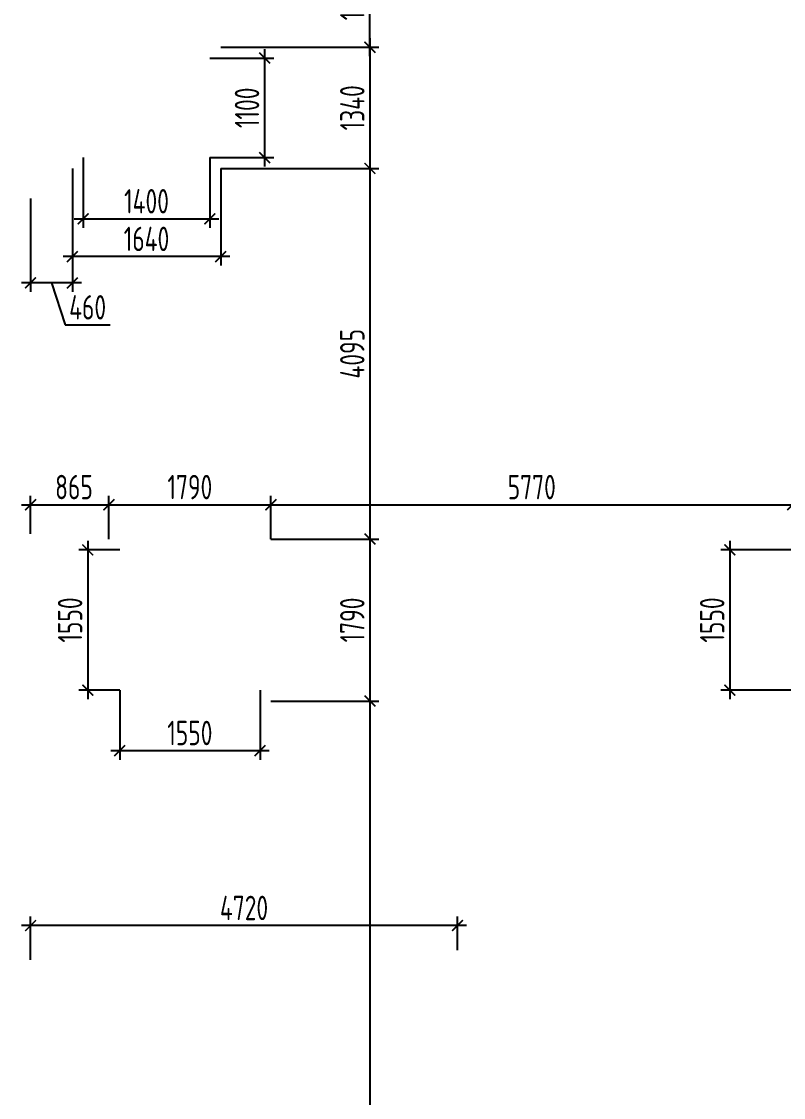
# Model space of a CAD drawing. Header units: millimetres. Extents: x -350007 to 536090, y -888 to 198380.
# Drawn here: x 466934 to 475358, y 90664 to 102557 of the extents above; entities that cross this region are included whole.
import ezdxf

# ---------------------------------------------------------------- set-up
doc = ezdxf.new("R2010")
doc.units = ezdxf.units.MM
doc.layers.add('АР_Размеры нов.', color=15, linetype='Continuous', lineweight=0)
doc.styles.add('ISOCPEUR', font='isocpeur.ttf', dxfattribs={"width": 0.7})
doc.dimstyles.new('R_100', dxfattribs={"dimtxt": 270, "dimasz": 120, "dimexe": 100, "dimexo": 0, "dimgap": 60, "dimtad": 1, "dimdec": 0, "dimrnd": 5, "dimzin": 0, "dimdsep": 46, "dimtxsty": 'ISOCPEUR', "dimblk": 'ARCHTICK', "dimcen": 0, "dimdle": 100, "dimclrd": 256, "dimclre": 256, "dimclrt": 256, "dimadec": 0, "dimazin": 0, "dimtfac": 2, "dimtdec": 0, "dimtofl": 0, "dimtmove": 1, "dimatfit": 3, "dimfxl": 1, "dimtvp": 3, "dimtolj": 1, "dimtzin": 0, "dimarcsym": 0})

# ---------------------------------------------------------------- blocks, each defined once
blk = doc.blocks.new('_ArchTick')
at = {"color": 0, "linetype": 'ByBlock', "const_width": 0.15}
blk.add_lwpolyline([(-0.5, -0.5), (0.5, 0.5)], dxfattribs=at)
blk = doc.blocks.new('*D3200')
at = {"layer": 'Defpoints', "color": 0, "transparency": 16777216}
for p in [(467496, 100933), (469136, 100933), (467496, 99959)]:
    blk.add_point(p, dxfattribs=at)
at = {"layer": 'АР_Размеры нов.', "lineweight": -2, "transparency": 16777216}
for p, q in [((467496, 100933), (467496, 99859)), ((469136, 100933), (469136, 99859)), ((469236, 99959), (467396, 99959))]:
    blk.add_line(p, q, dxfattribs=at)
at = {"layer": 'АР_Размеры нов.', "lineweight": -2, "transparency": 16777216, "xscale": 120, "yscale": 120, "zscale": 120, "rotation": 180}
blk.add_blockref('_ArchTick', (467496, 99959), dxfattribs=at)
at = {"layer": 'АР_Размеры нов.', "lineweight": -2, "transparency": 16777216, "xscale": 120, "yscale": 120, "zscale": 120}
blk.add_blockref('_ArchTick', (469136, 99959), dxfattribs=at)
at = {"layer": 'АР_Размеры нов.', "transparency": 16777216, "insert": (468316, 100154), "char_height": 270, "attachment_point": 5, "style": 'ISOCPEUR'}
blk.add_mtext('\\A1;1640', dxfattribs=at)
blk = doc.blocks.new('*D3201')
at = {"layer": 'Defpoints', "color": 0, "transparency": 16777216}
for p in [(467496, 100933), (467034, 100601), (467034, 99668)]:
    blk.add_point(p, dxfattribs=at)
at = {"layer": 'АР_Размеры нов.', "lineweight": -2, "transparency": 16777216}
for p, q in [((467496, 100933), (467496, 99568)), ((467034, 100601), (467034, 99568)), ((467596, 99668), (466934, 99668)), ((467265, 99668), (467416, 99203)), ((467416, 99203), (467914, 99203))]:
    blk.add_line(p, q, dxfattribs=at)
at = {"layer": 'АР_Размеры нов.', "lineweight": -2, "transparency": 16777216, "xscale": 120, "yscale": 120, "zscale": 120, "rotation": 180}
blk.add_blockref('_ArchTick', (467034, 99668), dxfattribs=at)
at = {"layer": 'АР_Размеры нов.', "lineweight": -2, "transparency": 16777216, "xscale": 120, "yscale": 120, "zscale": 120}
blk.add_blockref('_ArchTick', (467496, 99668), dxfattribs=at)
at = {"layer": 'АР_Размеры нов.', "transparency": 16777216, "insert": (467665, 99398), "char_height": 270, "attachment_point": 5, "style": 'ISOCPEUR'}
blk.add_mtext('\\A1;460', dxfattribs=at)
blk = doc.blocks.new('*D3202')
at = {"layer": 'Defpoints', "color": 0, "transparency": 16777216}
for p in [(469136, 102273), (469136, 100933), (470786, 100933)]:
    blk.add_point(p, dxfattribs=at)
at = {"layer": 'АР_Размеры нов.', "lineweight": -2, "transparency": 16777216}
for p, q in [((470786, 102373), (470786, 100833)), ((469136, 102273), (470886, 102273)), ((469136, 100933), (470886, 100933))]:
    blk.add_line(p, q, dxfattribs=at)
at = {"layer": 'АР_Размеры нов.', "lineweight": -2, "transparency": 16777216, "xscale": 120, "yscale": 120, "zscale": 120}
for p, rotation in [((470786, 102273), 90), ((470786, 100933), 270)]:
    blk.add_blockref('_ArchTick', p, dxfattribs=dict(at, rotation=rotation))
at = {"layer": 'АР_Размеры нов.', "transparency": 16777216, "insert": (470591, 101603), "char_height": 270, "attachment_point": 5, "rotation": 90, "style": 'ISOCPEUR'}
blk.add_mtext('\\A1;1340', dxfattribs=at)
blk = doc.blocks.new('*D3203')
at = {"layer": 'Defpoints', "color": 0, "transparency": 16777216}
for p in [(469691, 103369), (470786, 103369), (469136, 102273)]:
    blk.add_point(p, dxfattribs=at)
at = {"layer": 'АР_Размеры нов.', "lineweight": -2, "transparency": 16777216}
for p, q in [((470786, 102173), (470786, 103469)), ((469691, 103369), (470886, 103369)), ((469136, 102273), (470886, 102273))]:
    blk.add_line(p, q, dxfattribs=at)
at = {"layer": 'АР_Размеры нов.', "lineweight": -2, "transparency": 16777216, "xscale": 120, "yscale": 120, "zscale": 120}
for p, rotation in [((470786, 103369), 90), ((470786, 102273), 270)]:
    blk.add_blockref('_ArchTick', p, dxfattribs=dict(at, rotation=rotation))
at = {"layer": 'АР_Размеры нов.', "transparency": 16777216, "insert": (470591, 102821), "char_height": 270, "attachment_point": 5, "rotation": 90, "style": 'ISOCPEUR'}
blk.add_mtext('\\A1;1095', dxfattribs=at)
blk = doc.blocks.new('*D3229')
at = {"layer": 'Defpoints', "color": 0, "transparency": 16777216}
for p in [(467900, 97216), (467034, 96893), (467900, 96837)]:
    blk.add_point(p, dxfattribs=at)
at = {"layer": 'АР_Размеры нов.', "lineweight": -2, "transparency": 16777216}
for p, q in [((467034, 96893), (467034, 97316)), ((467900, 96837), (467900, 97316)), ((466934, 97216), (468000, 97216))]:
    blk.add_line(p, q, dxfattribs=at)
at = {"layer": 'АР_Размеры нов.', "lineweight": -2, "transparency": 16777216, "xscale": 120, "yscale": 120, "zscale": 120, "rotation": 180}
blk.add_blockref('_ArchTick', (467034, 97216), dxfattribs=at)
at = {"layer": 'АР_Размеры нов.', "lineweight": -2, "transparency": 16777216, "xscale": 120, "yscale": 120, "zscale": 120}
blk.add_blockref('_ArchTick', (467900, 97216), dxfattribs=at)
at = {"layer": 'АР_Размеры нов.', "transparency": 16777216, "insert": (467514, 97411), "char_height": 270, "attachment_point": 5, "style": 'ISOCPEUR'}
blk.add_mtext('\\A1;865', dxfattribs=at)
blk = doc.blocks.new('*D3230')
at = {"layer": 'Defpoints', "color": 0, "transparency": 16777216}
for p in [(469691, 97216), (467900, 96837), (469691, 96837)]:
    blk.add_point(p, dxfattribs=at)
at = {"layer": 'АР_Размеры нов.', "lineweight": -2, "transparency": 16777216}
for p, q in [((467900, 96837), (467900, 97316)), ((469691, 96837), (469691, 97316)), ((467800, 97216), (469791, 97216))]:
    blk.add_line(p, q, dxfattribs=at)
at = {"layer": 'АР_Размеры нов.', "lineweight": -2, "transparency": 16777216, "xscale": 120, "yscale": 120, "zscale": 120, "rotation": 180}
blk.add_blockref('_ArchTick', (467900, 97216), dxfattribs=at)
at = {"layer": 'АР_Размеры нов.', "lineweight": -2, "transparency": 16777216, "xscale": 120, "yscale": 120, "zscale": 120}
blk.add_blockref('_ArchTick', (469691, 97216), dxfattribs=at)
at = {"layer": 'АР_Размеры нов.', "transparency": 16777216, "insert": (468795, 97411), "char_height": 270, "attachment_point": 5, "style": 'ISOCPEUR'}
blk.add_mtext('\\A1;1790', dxfattribs=at)
blk = doc.blocks.new('*D3231')
at = {"layer": 'Defpoints', "color": 0, "transparency": 16777216}
for p in [(475460, 97216), (469691, 96837), (475460, 96837)]:
    blk.add_point(p, dxfattribs=at)
at = {"layer": 'АР_Размеры нов.', "lineweight": -2, "transparency": 16777216}
for p, q in [((469691, 96837), (469691, 97316)), ((475460, 96837), (475460, 97316)), ((469591, 97216), (475560, 97216))]:
    blk.add_line(p, q, dxfattribs=at)
at = {"layer": 'АР_Размеры нов.', "lineweight": -2, "transparency": 16777216, "xscale": 120, "yscale": 120, "zscale": 120, "rotation": 180}
blk.add_blockref('_ArchTick', (469691, 97216), dxfattribs=at)
at = {"layer": 'АР_Размеры нов.', "lineweight": -2, "transparency": 16777216, "xscale": 120, "yscale": 120, "zscale": 120}
blk.add_blockref('_ArchTick', (475460, 97216), dxfattribs=at)
at = {"layer": 'АР_Размеры нов.', "transparency": 16777216, "insert": (472575, 97411), "char_height": 270, "attachment_point": 5, "style": 'ISOCPEUR'}
blk.add_mtext('\\A1;5770', dxfattribs=at)
blk = doc.blocks.new('*D3236')
at = {"layer": 'Defpoints', "color": 0, "transparency": 16777216}
for p in [(469136, 100933), (469691, 96837), (470786, 96837)]:
    blk.add_point(p, dxfattribs=at)
at = {"layer": 'АР_Размеры нов.', "lineweight": -2, "transparency": 16777216}
for p, q in [((470786, 101033), (470786, 96737)), ((469136, 100933), (470886, 100933)), ((469691, 96837), (470886, 96837))]:
    blk.add_line(p, q, dxfattribs=at)
at = {"layer": 'АР_Размеры нов.', "lineweight": -2, "transparency": 16777216, "xscale": 120, "yscale": 120, "zscale": 120}
for p, rotation in [((470786, 100933), 90), ((470786, 96837), 270)]:
    blk.add_blockref('_ArchTick', p, dxfattribs=dict(at, rotation=rotation))
at = {"layer": 'АР_Размеры нов.', "transparency": 16777216, "insert": (470591, 98885), "char_height": 270, "attachment_point": 5, "rotation": 90, "style": 'ISOCPEUR'}
blk.add_mtext('\\A1;4095', dxfattribs=at)
blk = doc.blocks.new('*D3237')
at = {"layer": 'Defpoints', "color": 0, "transparency": 16777216}
for p in [(469691, 96837), (469691, 95046), (470786, 95046)]:
    blk.add_point(p, dxfattribs=at)
at = {"layer": 'АР_Размеры нов.', "lineweight": -2, "transparency": 16777216}
for p, q in [((470786, 96937), (470786, 94946)), ((469691, 96837), (470886, 96837)), ((469691, 95046), (470886, 95046))]:
    blk.add_line(p, q, dxfattribs=at)
at = {"layer": 'АР_Размеры нов.', "lineweight": -2, "transparency": 16777216, "xscale": 120, "yscale": 120, "zscale": 120}
for p, rotation in [((470786, 96837), 90), ((470786, 95046), 270)]:
    blk.add_blockref('_ArchTick', p, dxfattribs=dict(at, rotation=rotation))
at = {"layer": 'АР_Размеры нов.', "transparency": 16777216, "insert": (470591, 95942), "char_height": 270, "attachment_point": 5, "rotation": 90, "style": 'ISOCPEUR'}
blk.add_mtext('\\A1;1790', dxfattribs=at)
blk = doc.blocks.new('*D3238')
at = {"layer": 'Defpoints', "color": 0, "transparency": 16777216}
for p in [(469691, 95046), (470513, 82276), (470786, 82276)]:
    blk.add_point(p, dxfattribs=at)
at = {"layer": 'АР_Размеры нов.', "lineweight": -2, "transparency": 16777216}
for p, q in [((470786, 95146), (470786, 82176)), ((469691, 95046), (470886, 95046)), ((470513, 82276), (470886, 82276))]:
    blk.add_line(p, q, dxfattribs=at)
at = {"layer": 'АР_Размеры нов.', "lineweight": -2, "transparency": 16777216, "xscale": 120, "yscale": 120, "zscale": 120}
for p, rotation in [((470786, 95046), 90), ((470786, 82276), 270)]:
    blk.add_blockref('_ArchTick', p, dxfattribs=dict(at, rotation=rotation))
at = {"layer": 'АР_Размеры нов.', "transparency": 16777216, "insert": (470591, 88661), "char_height": 270, "attachment_point": 5, "rotation": 90, "style": 'ISOCPEUR'}
blk.add_mtext('\\A1;12770', dxfattribs=at)
blk = doc.blocks.new('*D3355')
at = {"layer": 'Defpoints', "color": 0, "transparency": 16777216}
for p in [(475580, 96717), (474765, 95166), (475580, 95166)]:
    blk.add_point(p, dxfattribs=at)
at = {"layer": 'АР_Размеры нов.', "lineweight": -2, "transparency": 16777216}
for p, q in [((474765, 96817), (474765, 95066)), ((475580, 96717), (474665, 96717)), ((475580, 95166), (474665, 95166))]:
    blk.add_line(p, q, dxfattribs=at)
at = {"layer": 'АР_Размеры нов.', "lineweight": -2, "transparency": 16777216, "xscale": 120, "yscale": 120, "zscale": 120}
for p, rotation in [((474765, 96717), 90), ((474765, 95166), 270)]:
    blk.add_blockref('_ArchTick', p, dxfattribs=dict(at, rotation=rotation))
at = {"layer": 'АР_Размеры нов.', "transparency": 16777216, "insert": (474570, 95942), "char_height": 270, "attachment_point": 5, "rotation": 90, "style": 'ISOCPEUR'}
blk.add_mtext('\\A1;1550', dxfattribs=at)
blk = doc.blocks.new('*D3357')
at = {"layer": 'Defpoints', "color": 0, "transparency": 16777216}
for p in [(468020, 96717), (467666, 95166), (468020, 95166)]:
    blk.add_point(p, dxfattribs=at)
at = {"layer": 'АР_Размеры нов.', "lineweight": -2, "transparency": 16777216}
for p, q in [((467666, 96817), (467666, 95066)), ((468020, 96717), (467566, 96717)), ((468020, 95166), (467566, 95166))]:
    blk.add_line(p, q, dxfattribs=at)
at = {"layer": 'АР_Размеры нов.', "lineweight": -2, "transparency": 16777216, "xscale": 120, "yscale": 120, "zscale": 120}
for p, rotation in [((467666, 96717), 90), ((467666, 95166), 270)]:
    blk.add_blockref('_ArchTick', p, dxfattribs=dict(at, rotation=rotation))
at = {"layer": 'АР_Размеры нов.', "transparency": 16777216, "insert": (467471, 95942), "char_height": 270, "attachment_point": 5, "rotation": 90, "style": 'ISOCPEUR'}
blk.add_mtext('\\A1;1550', dxfattribs=at)
blk = doc.blocks.new('*D3358')
at = {"layer": 'Defpoints', "color": 0, "transparency": 16777216}
for p in [(468020, 95166), (469571, 95166), (469571, 94498)]:
    blk.add_point(p, dxfattribs=at)
at = {"layer": 'АР_Размеры нов.', "lineweight": -2, "transparency": 16777216}
for p, q in [((468020, 95166), (468020, 94398)), ((469571, 95166), (469571, 94398)), ((467920, 94498), (469671, 94498))]:
    blk.add_line(p, q, dxfattribs=at)
at = {"layer": 'АР_Размеры нов.', "lineweight": -2, "transparency": 16777216, "xscale": 120, "yscale": 120, "zscale": 120, "rotation": 180}
blk.add_blockref('_ArchTick', (468020, 94498), dxfattribs=at)
at = {"layer": 'АР_Размеры нов.', "lineweight": -2, "transparency": 16777216, "xscale": 120, "yscale": 120, "zscale": 120}
blk.add_blockref('_ArchTick', (469571, 94498), dxfattribs=at)
at = {"layer": 'АР_Размеры нов.', "transparency": 16777216, "insert": (468795, 94693), "char_height": 270, "attachment_point": 5, "style": 'ISOCPEUR'}
blk.add_mtext('\\A1;1550', dxfattribs=at)
blk = doc.blocks.new('*D3359')
at = {"layer": 'Defpoints', "color": 0, "transparency": 16777216}
for p in [(467616, 101053), (469016, 101053), (469016, 100375)]:
    blk.add_point(p, dxfattribs=at)
at = {"layer": 'АР_Размеры нов.', "lineweight": -2, "transparency": 16777216}
for p, q in [((467616, 101053), (467616, 100275)), ((469016, 101053), (469016, 100275)), ((467516, 100375), (469116, 100375))]:
    blk.add_line(p, q, dxfattribs=at)
at = {"layer": 'АР_Размеры нов.', "lineweight": -2, "transparency": 16777216, "xscale": 120, "yscale": 120, "zscale": 120, "rotation": 180}
blk.add_blockref('_ArchTick', (467616, 100375), dxfattribs=at)
at = {"layer": 'АР_Размеры нов.', "lineweight": -2, "transparency": 16777216, "xscale": 120, "yscale": 120, "zscale": 120}
blk.add_blockref('_ArchTick', (469016, 100375), dxfattribs=at)
at = {"layer": 'АР_Размеры нов.', "transparency": 16777216, "insert": (468316, 100570), "char_height": 270, "attachment_point": 5, "style": 'ISOCPEUR'}
blk.add_mtext('\\A1;1400', dxfattribs=at)
blk = doc.blocks.new('*D3360')
at = {"layer": 'Defpoints', "color": 0, "transparency": 16777216}
for p in [(469016, 102153), (469016, 101053), (469622, 101053)]:
    blk.add_point(p, dxfattribs=at)
at = {"layer": 'АР_Размеры нов.', "lineweight": -2, "transparency": 16777216}
for p, q in [((469622, 102253), (469622, 100953)), ((469016, 102153), (469722, 102153)), ((469016, 101053), (469722, 101053))]:
    blk.add_line(p, q, dxfattribs=at)
at = {"layer": 'АР_Размеры нов.', "lineweight": -2, "transparency": 16777216, "xscale": 120, "yscale": 120, "zscale": 120}
for p, rotation in [((469622, 102153), 90), ((469622, 101053), 270)]:
    blk.add_blockref('_ArchTick', p, dxfattribs=dict(at, rotation=rotation))
at = {"layer": 'АР_Размеры нов.', "transparency": 16777216, "insert": (469427, 101603), "char_height": 270, "attachment_point": 5, "rotation": 90, "style": 'ISOCPEUR'}
blk.add_mtext('\\A1;1100', dxfattribs=at)
blk = doc.blocks.new('*D4210')
at = {"layer": 'Defpoints', "color": 0, "transparency": 16777216}
for p in [(467034, 92564), (471754, 92294), (467034, 92184)]:
    blk.add_point(p, dxfattribs=at)
at = {"layer": 'АР_Размеры нов.', "lineweight": -2, "transparency": 16777216}
for p, q in [((467034, 92184), (467034, 92664)), ((471754, 92294), (471754, 92664)), ((471854, 92564), (466934, 92564))]:
    blk.add_line(p, q, dxfattribs=at)
at = {"layer": 'АР_Размеры нов.', "lineweight": -2, "transparency": 16777216, "xscale": 120, "yscale": 120, "zscale": 120, "rotation": 180}
blk.add_blockref('_ArchTick', (467034, 92564), dxfattribs=at)
at = {"layer": 'АР_Размеры нов.', "lineweight": -2, "transparency": 16777216, "xscale": 120, "yscale": 120, "zscale": 120}
blk.add_blockref('_ArchTick', (471754, 92564), dxfattribs=at)
at = {"layer": 'АР_Размеры нов.', "transparency": 16777216, "insert": (469394, 92759), "char_height": 270, "attachment_point": 5, "style": 'ISOCPEUR'}
blk.add_mtext('\\A1;4720', dxfattribs=at)

msp = doc.modelspace()

# ---------------------------------------------------------------- dimensions: what is measured, and where the dimension line sits
at = {"layer": 'АР_Размеры нов.'}
for base, p1, p2, picture, middle in [((470786.3, 103369), (469136.2, 102273.1), (469690.9, 103369), '*D3203', (470591.3, 102821)), ((470786.3, 100933.1), (469136.2, 102273.1), (469136.2, 100933.1), '*D3202', (470591.3, 101603.1)), ((469621.6, 101053.1), (469016.2, 102153.1), (469016.2, 101053.1), '*D3360', (469426.6, 101603.1)), ((470786.3, 96837), (469136.2, 100933.1), (469690.9, 96837), '*D3236', (470591.3, 98885.1)), ((470786.3, 95046), (469690.9, 96837), (469690.9, 95046), '*D3237', (470591.3, 95941.5)), ((467665.9, 95166), (468019.9, 96717), (468019.9, 95166), '*D3357', (467470.9, 95941.5)), ((474764.9, 95166), (475579.9, 96717), (475579.9, 95166), '*D3355', (474569.9, 95941.5)), ((470786.3, 82275.7), (469690.9, 95046), (470513.5, 82275.7), '*D3238', (470591.3, 88660.9))]:
    dim = msp.add_linear_dim(base=base, p1=p1, p2=p2, angle=90, dimstyle='R_100', override={"dimpost": '\\X'}, dxfattribs=at)
    dim.commit()
    dim.dimension.update_dxf_attribs({"geometry": picture, "text_midpoint": middle})
for base, p1, p2, picture, middle in [((469016.2, 100374.8), (467616.2, 101053.1), (469016.2, 101053.1), '*D3359', (468316.2, 100569.8)), ((467496.2, 99959.1), (469136.2, 100933.1), (467496.2, 100933.1), '*D3200', (468316.2, 100154.1)), ((469690.9, 97216.1), (467899.9, 96837), (469690.9, 96837), '*D3230', (468795.4, 97411.1)), ((475459.9, 97216.1), (469690.9, 96837), (475459.9, 96837), '*D3231', (472575.4, 97411.1)), ((469570.9, 94497.8), (468019.9, 95166), (469570.9, 95166), '*D3358', (468795.4, 94692.8)), ((467034.1, 92564), (471754.3, 92293.8), (467034.1, 92183.9), '*D4210', (469394.2, 92759))]:
    dim = msp.add_linear_dim(base=base, p1=p1, p2=p2, dimstyle='R_100', override={"dimpost": '\\X'}, dxfattribs=at)
    dim.commit()
    dim.dimension.update_dxf_attribs({"geometry": picture, "text_midpoint": middle})
for base, p1, p2, picture, middle in [((467034.1, 99668.4), (467496.2, 100933.1), (467034.1, 100600.7), '*D3201', (467475.5, 99203.1)), ((467899.9, 97216.1), (467034.1, 96893), (467899.9, 96837), '*D3229', (467513.6, 97216.1))]:
    dim = msp.add_linear_dim(base=base, p1=p1, p2=p2, dimstyle='R_100', override={"dimpost": '\\X'}, dxfattribs=at)
    dim.commit()
    dim.dimension.update_dxf_attribs({"geometry": picture, "text_midpoint": middle, "dimtype": 160})

doc.saveas('drawing.dxf')
